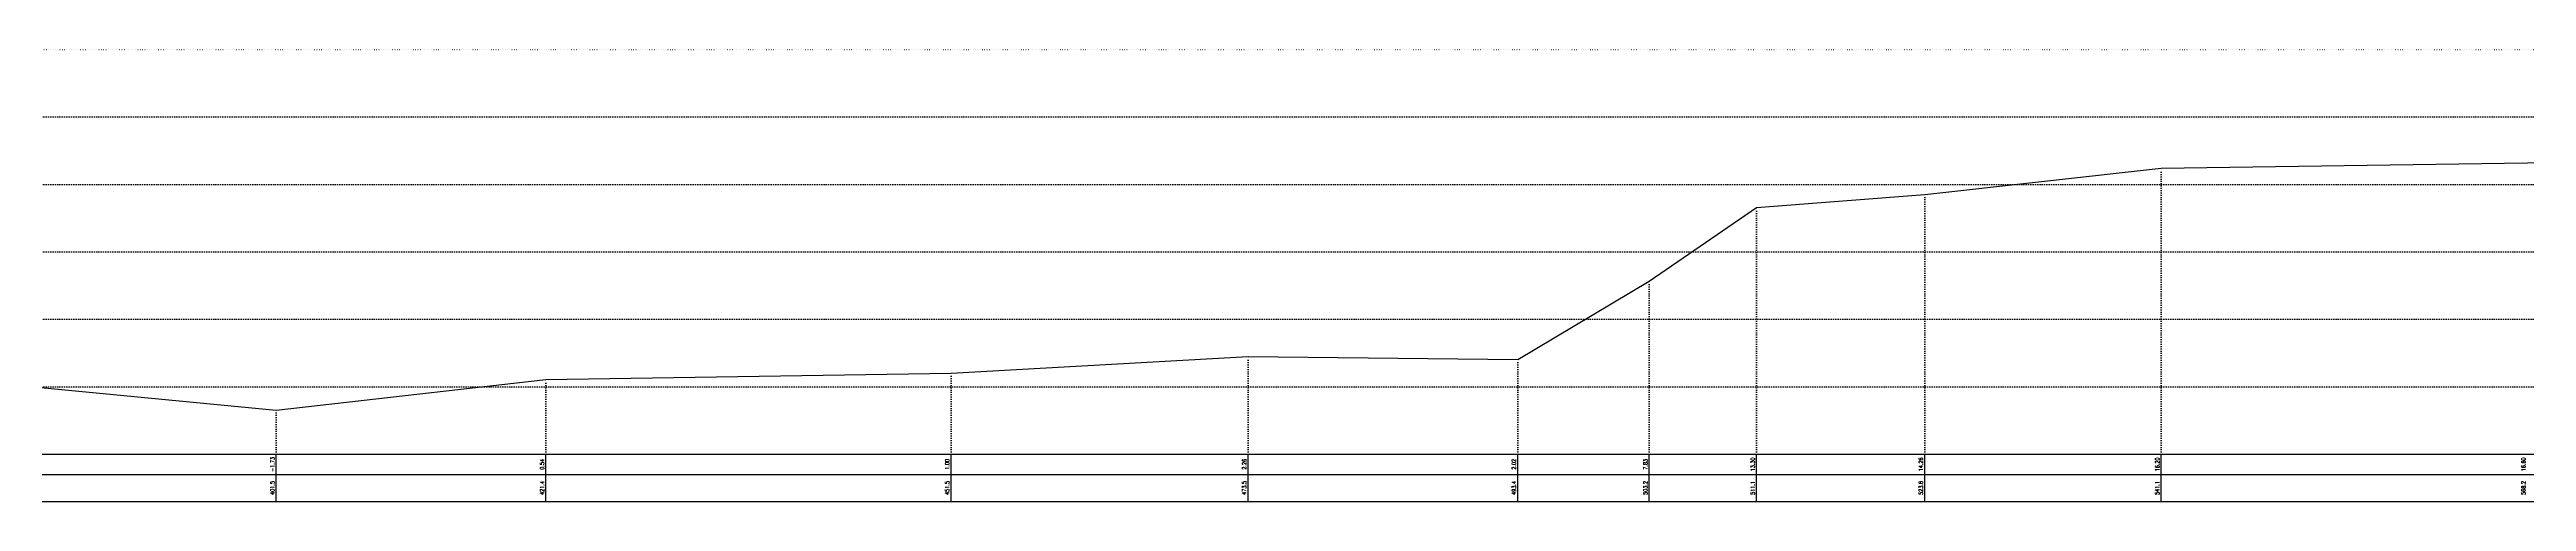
# Model space of a CAD drawing. Extents: x 391415 to 399140, y 3188456 to 3193760.
# Drawn here: x 395337 to 397173, y 3191315 to 3191650 of the extents above; entities that cross this region are included whole.
import ezdxf
from ezdxf.enums import TextEntityAlignment as Align

# ---------------------------------------------------------------- set-up
doc = ezdxf.new("R2010")
doc.units = 0
doc.linetypes.add('X4', pattern=[1.6, 0, -1.6])
for name, color, linetype in [('DMX', 1, 'CONTINUOUS'), ('zdm1', 2, 'CONTINUOUS'), ('ZDMT5', 3, 'CONTINUOUS')]:
    doc.layers.add(name, color=color, linetype=linetype)
doc.styles.add('HZ', font='rs.shx', dxfattribs={"width": 0.8, "bigfont": 'hztxt.shx'})

msp = doc.modelspace()

# ---------------------------------------------------------------- linework, layer by layer
at = {"layer": 'DMX', "linetype": 'Continuous', "flags": 128}
msp.add_lwpolyline([(395225.6, 3191409.2), (395505.5, 3191382.4), (395705.3, 3191405.1), (396005.5, 3191409.7), (396225.6, 3191422.2), (396425.4, 3191419.8), (396522.8, 3191478), (396602.3, 3191532.7), (396726.9, 3191542.2), (396902.1, 3191561.7), (397173.4, 3191565.7), (397369.1, 3191567.7), (397576.8, 3191562.2), (397787.9, 3191578.7), (397936.8, 3191583.2), (398107.4, 3191591.9), (398157.4, 3191634.7), (398226.9, 3191638.7), (398300.5, 3191612), (398412, 3191602.2), (398610, 3191580.8), (398954.1, 3191580.6)], dxfattribs=at)
at = {"layer": 'zdm1', "linetype": 'X4'}
for p, q in [((391476, 3191649.7), (398969.1, 3191649.7)), ((391476, 3191599.7), (398969.1, 3191599.7)), ((391476, 3191549.7), (398969.1, 3191549.7)), ((391476, 3191499.7), (398969.1, 3191499.7)), ((391476, 3191449.7), (398969.1, 3191449.7)), ((391476, 3191399.7), (398969.1, 3191399.7)), ((391476, 3191349.7), (398969.1, 3191349.7))]:
    msp.add_line(p, q, dxfattribs=at)
at = {"layer": 'zdm1', "linetype": 'Continuous'}
for p, q in [((391491, 3191349.7), (398959.1, 3191349.7)), ((391446, 3191334.7), (398959.1, 3191334.7)), ((391446, 3191314.7), (398959.1, 3191314.7))]:
    msp.add_line(p, q, dxfattribs=at)
at = {"layer": 'ZDMT5', "linetype": 'X4'}
for p, q in [((396902.1, 3191349.7), (396902.1, 3191561.7)), ((396602.3, 3191349.7), (396602.3, 3191532.7)), ((396726.9, 3191349.7), (396726.9, 3191542.2)), ((396522.8, 3191349.7), (396522.8, 3191478)), ((396225.6, 3191349.7), (396225.6, 3191422.2)), ((396425.4, 3191349.7), (396425.4, 3191419.8)), ((395705.3, 3191349.7), (395705.3, 3191405.1)), ((396005.5, 3191349.7), (396005.5, 3191409.7)), ((395505.5, 3191349.7), (395505.5, 3191382.4))]:
    msp.add_line(p, q, dxfattribs=at)
at = {"layer": 'ZDMT5', "linetype": 'Continuous'}
for p, q in [((395505.5, 3191314.7), (395505.5, 3191349.7)), ((395705.3, 3191314.7), (395705.3, 3191349.7)), ((396005.5, 3191314.7), (396005.5, 3191349.7)), ((396225.6, 3191314.7), (396225.6, 3191349.7)), ((396425.4, 3191314.7), (396425.4, 3191349.7)), ((396522.8, 3191314.7), (396522.8, 3191349.7)), ((396602.3, 3191314.7), (396602.3, 3191349.7)), ((396726.9, 3191314.7), (396726.9, 3191349.7)), ((396902.1, 3191314.7), (396902.1, 3191349.7))]:
    msp.add_line(p, q, dxfattribs=at)

# ---------------------------------------------------------------- texts
at = {"layer": 'ZDMT5', "linetype": 'Continuous', "style": 'HZ', "width": 0.8}
for s, p in [('-1.73', (395505, 3191342.2)), ('0.54', (395704.8, 3191342.2)), ('1.00', (396005, 3191342.2)), ('2.26', (396225.1, 3191342.2)), ('2.02', (396424.9, 3191342.2)), ('7.83', (396522.3, 3191342.2)), ('13.30', (396601.8, 3191342.2)), ('14.26', (396726.4, 3191342.2)), ('16.20', (396901.6, 3191342.2)), ('16.60', (397172.9, 3191342.2)), ('401.5', (395505, 3191324.7)), ('421.4', (395704.8, 3191324.7)), ('451.5', (396005, 3191324.7)), ('473.5', (396225.1, 3191324.7)), ('493.4', (396424.9, 3191324.7)), ('503.2', (396522.3, 3191324.7)), ('511.1', (396601.8, 3191324.7)), ('523.6', (396726.4, 3191324.7)), ('541.1', (396901.6, 3191324.7)), ('568.2', (397172.9, 3191324.7))]:
    msp.add_text(s, height=3, rotation=90, dxfattribs=at).set_placement(p, align=Align.BOTTOM_CENTER)

doc.saveas('drawing.dxf')
